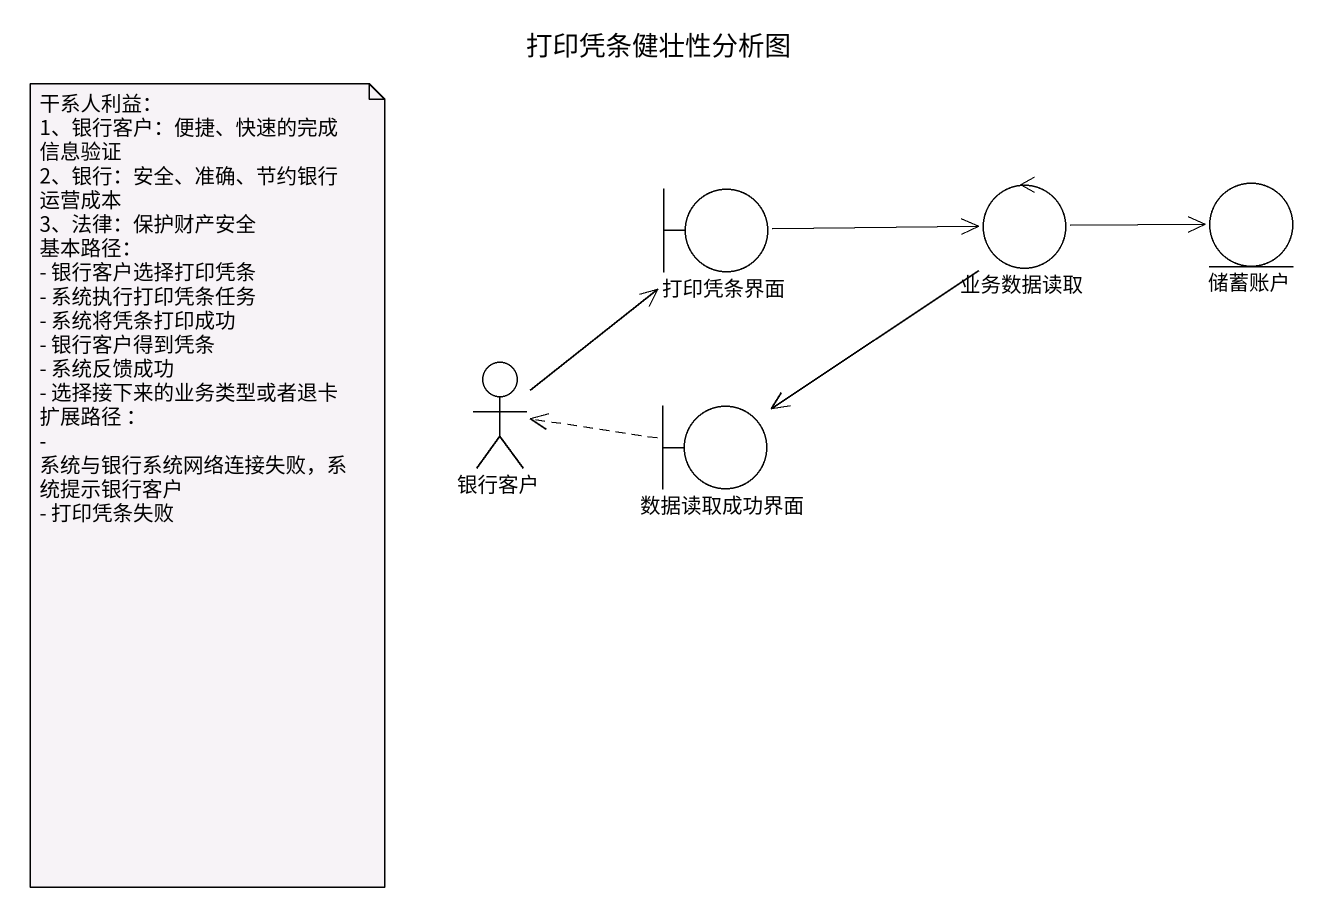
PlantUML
@startuml
title 打印凭条健壮性分析图
boundary 打印凭条界面
control 业务数据读取
entity 储蓄账户
actor 银行客户
boundary 数据读取成功界面
打印凭条界面 -right-> 业务数据读取
业务数据读取 -right-> 储蓄账户
业务数据读取 --> 数据读取成功界面
银行客户 -up-> 打印凭条界面
数据读取成功界面 .left.> 银行客户
note as N1
  干系人利益：
  1、银行客户：便捷、快速的完成信息验证
  2、银行：安全、准确、节约银行运营成本
  3、法律：保护财产安全
  基本路径：
  - 银行客户选择打印凭条
  - 系统执行打印凭条任务
  - 系统将凭条打印成功
  - 银行客户得到凭条
  - 系统反馈成功
  - 选择接下来的业务类型或者退卡
  扩展路径 ：
  - 系统与银行系统网络连接失败，系统提示银行客户
  - 打印凭条失败
end note
@enduml
